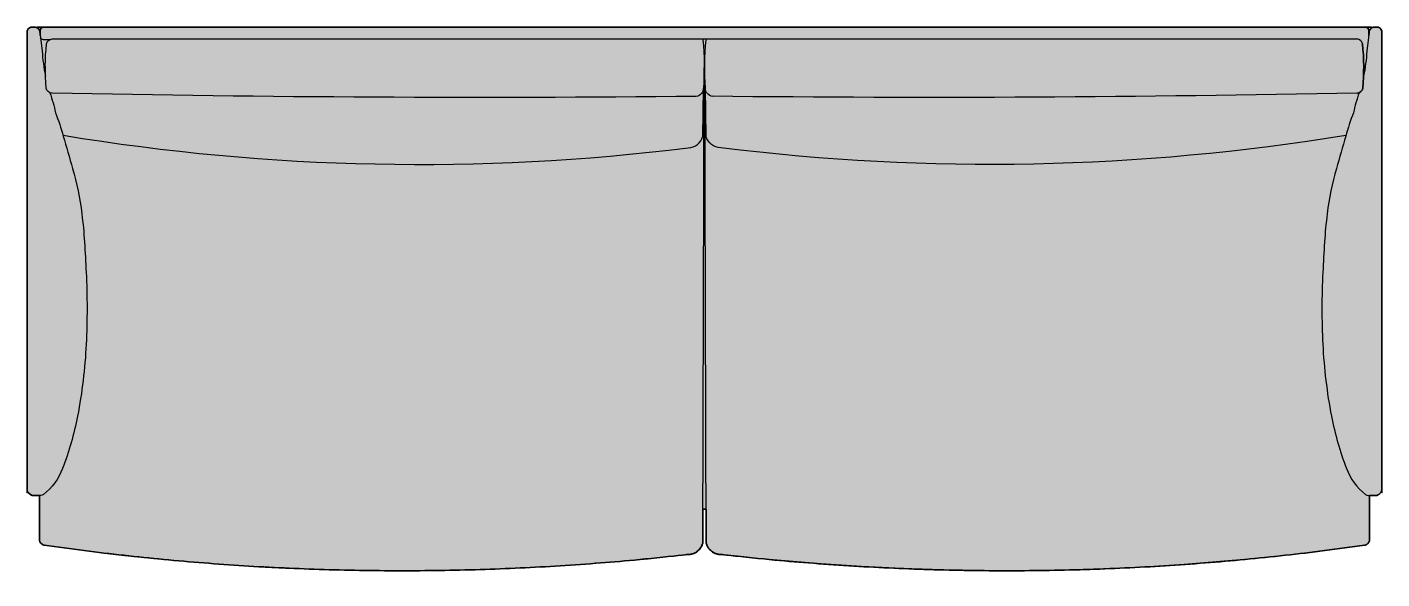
# Model space of a CAD drawing. Header units: millimetres. Extents: x 0 to 3647, y -1238 to 703.
# Drawn here: x 142 to 2342, y -1238 to -342 of the extents above; entities that cross this region are included whole.
import ezdxf

# ---------------------------------------------------------------- set-up
doc = ezdxf.new("R2010")
doc.units = ezdxf.units.MM
doc.layers.add('Blocks', color=7, linetype='Continuous')
doc.layers.add('Blocks$Fill', color=7, linetype='Continuous', true_color=0xffffff)
doc.layers.add('Blocks$Inner', color=7, linetype='Continuous', lineweight=25, true_color=0x007f00)
doc.layers.add('Blocks$Outline', color=7, linetype='Continuous', lineweight=35, true_color=0xff3f3f)

# ---------------------------------------------------------------- blocks, each defined once
blk = doc.blocks.new('Outline Sofa 3-seater Top')
at = {"layer": 'Blocks$Fill'}
blk.add_hatch(color=256, dxfattribs=at).paths.add_polyline_path([(2166.1, -13.4), (2166.1, -5), (2166.1, -4.9), (2166.1, -4.8), (2166.1, -4.7), (2166.1, -4.6), (2166, -4.4), (2166, -4.3), (2166, -4.2), (2166, -4.1), (2166, -4), (2165.9, -3.9), (2165.9, -3.7), (2165.9, -3.6), (2165.8, -3.5), (2165.8, -3.4), (2165.8, -3.3), (2165.7, -3.2), (2165.7, -3), (2165.6, -2.9), (2165.6, -2.8), (2165.5, -2.7), (2165.5, -2.6), (2165.4, -2.5), (2165.3, -2.4), (2165.3, -2.3), (2165.2, -2.2), (2165.1, -2.1), (2165, -1.9), (2165, -1.8), (2164.9, -1.7), (2164.8, -1.7), (2164.7, -1.6), (2164.6, -1.5), (2164.5, -1.4), (2164.4, -1.3), (2164.3, -1.2), (2164.2, -1.1), (2164.1, -1), (2164, -1), (2163.9, -0.9), (2163.8, -0.8), (2163.7, -0.7), (2163.6, -0.7), (2163.5, -0.6), (2163.4, -0.6), (2163.3, -0.5), (2163.1, -0.4), (2163, -0.4), (2162.9, -0.4), (2162.8, -0.3), (2162.7, -0.3), (2162.6, -0.2), (2162.4, -0.2), (2162.3, -0.2), (2162.2, -0.1), (2162.1, -0.1), (2162, -0.1), (2161.9, -0.1), (2161.8, 0), (2161.6, 0), (2161.5, 0), (2161.4, 0), (2161.3, 0), (2161.2, 0), (2161.1, 0), (14, 0), (13.9, 0), (13.8, 0), (13.7, 0), (13.6, 0), (13.5, 0), (13.4, 0), (13.2, -0.1), (13.1, -0.1), (13, -0.1), (12.9, -0.1), (12.8, -0.2), (12.7, -0.2), (12.5, -0.2), (12.4, -0.3), (12.3, -0.3), (12.2, -0.4), (12.1, -0.4), (12, -0.4), (11.8, -0.5), (11.7, -0.6), (11.6, -0.6), (11.5, -0.7), (11.4, -0.7), (11.3, -0.8), (11.2, -0.9), (11.1, -1), (11, -1), (10.9, -1.1), (10.8, -1.2), (10.7, -1.3), (10.6, -1.4), (10.5, -1.5), (10.4, -1.6), (10.3, -1.7), (10.2, -1.7), (10.1, -1.8), (10.1, -1.9), (10, -2.1), (9.9, -2.2), (9.8, -2.3), (9.8, -2.4), (9.7, -2.5), (9.6, -2.6), (9.6, -2.7), (9.5, -2.8), (9.5, -2.9), (9.4, -3), (9.4, -3.2), (9.3, -3.3), (9.3, -3.4), (9.3, -3.5), (9.2, -3.6), (9.2, -3.7), (9.2, -3.9), (9.1, -4), (9.1, -4.1), (9.1, -4.2), (9.1, -4.3), (9.1, -4.4), (9, -4.6), (9, -4.7), (9, -4.8), (9, -4.9), (9, -5), (9, -13.4), (8.4, -8), (8.4, -7.8), (8.3, -7.6), (8.3, -7.5), (8.3, -7.3), (8.3, -7.1), (8.2, -6.9), (8.2, -6.7), (8.1, -6.5), (8.1, -6.3), (8, -6.2), (8, -6), (7.9, -5.8), (7.8, -5.6), (7.8, -5.4), (7.7, -5.2), (7.6, -5.1), (7.5, -4.9), (7.4, -4.7), (7.3, -4.5), (7.2, -4.3), (7.1, -4.2), (7, -4), (6.9, -3.8), (6.8, -3.6), (6.7, -3.5), (6.6, -3.3), (6.4, -3.2), (6.3, -3), (6.2, -2.8), (6, -2.7), (5.9, -2.5), (5.7, -2.4), (5.6, -2.3), (5.4, -2.1), (5.3, -2), (5.1, -1.9), (4.9, -1.7), (4.8, -1.6), (4.6, -1.5), (4.4, -1.4), (4.2, -1.3), (4.1, -1.2), (3.9, -1.1), (3.7, -1), (3.5, -0.9), (3.3, -0.8), (3.2, -0.7), (3, -0.6), (2.8, -0.6), (2.6, -0.5), (2.4, -0.4), (2.2, -0.4), (2, -0.3), (1.9, -0.3), (1.7, -0.2), (1.5, -0.2), (1.3, -0.1), (1.1, -0.1), (0.9, -0.1), (0.7, -0.1), (0.5, 0), (0.4, 0), (0.2, 0), (0, 0), (0, 0), (-4.5, 0), (-4.6, 0), (-4.8, 0), (-5, 0), (-5.2, 0), (-5.4, -0.1), (-5.5, -0.1), (-5.7, -0.1), (-5.9, -0.1), (-6.1, -0.2), (-6.3, -0.2), (-6.5, -0.3), (-6.7, -0.3), (-6.8, -0.4), (-7, -0.4), (-7.2, -0.5), (-7.4, -0.6), (-7.6, -0.6), (-7.8, -0.7), (-7.9, -0.8), (-8.1, -0.9), (-8.3, -1), (-8.5, -1.1), (-8.7, -1.2), (-8.8, -1.3), (-9, -1.4), (-9.2, -1.5), (-9.3, -1.7), (-9.5, -1.8), (-9.7, -1.9), (-9.8, -2.1), (-10, -2.2), (-10.1, -2.3), (-10.3, -2.5), (-10.4, -2.6), (-10.5, -2.8), (-10.7, -3), (-10.8, -3.1), (-10.9, -3.3), (-11, -3.5), (-11.1, -3.6), (-11.3, -3.8), (-11.4, -4), (-11.5, -4.1), (-11.6, -4.3), (-11.6, -4.5), (-11.7, -4.7), (-11.8, -4.9), (-11.9, -5.1), (-12, -5.2), (-12, -5.4), (-12.1, -5.6), (-12.1, -5.8), (-12.2, -6), (-12.2, -6.2), (-12.3, -6.4), (-12.3, -6.5), (-12.3, -6.7), (-12.4, -6.9), (-12.4, -7.1), (-12.4, -7.3), (-12.4, -7.5), (-12.4, -7.6), (-12.4, -7.8), (-12.5, -8), (-12.5, -752), (-12.3, -752.4), (-12.2, -752.7), (-12, -753), (-11.8, -753.3), (-11.7, -753.6), (-11.5, -753.9), (-11.3, -754.3), (-11.1, -754.6), (-10.9, -754.9), (-10.7, -755.2), (-10.5, -755.4), (-10.2, -755.7), (-10, -756), (-9.8, -756.3), (-9.5, -756.6), (-9.3, -756.8), (-9, -757.1), (-8.7, -757.3), (-8.5, -757.6), (-8.2, -757.8), (-7.9, -758), (-7.6, -758.3), (-7.3, -758.5), (-7, -758.7), (-6.7, -758.9), (-6.4, -759.1), (-6.1, -759.2), (-5.8, -759.4), (-5.4, -759.6), (-5.1, -759.7), (-4.8, -759.9), (-4.5, -760), (7.6, -760), (7.6, -832), (7.6, -832.2), (7.6, -832.4), (7.6, -832.6), (7.6, -832.7), (7.7, -832.9), (7.7, -833.1), (7.7, -833.3), (7.8, -833.5), (7.8, -833.7), (7.9, -833.9), (7.9, -834.1), (8, -834.3), (8, -834.5), (8.1, -834.6), (8.2, -834.8), (8.3, -835), (8.3, -835.2), (8.4, -835.4), (8.5, -835.6), (8.6, -835.8), (8.7, -835.9), (8.8, -836.1), (8.9, -836.3), (9, -836.5), (9.1, -836.6), (9.2, -836.8), (9.4, -837), (9.5, -837.2), (9.6, -837.3), (9.7, -837.5), (9.9, -837.6), (10, -837.8), (10.2, -838), (10.3, -838.1), (10.5, -838.2), (10.6, -838.4), (10.8, -838.5), (10.9, -838.7), (11.1, -838.8), (11.2, -838.9), (11.4, -839.1), (11.6, -839.2), (11.7, -839.3), (11.9, -839.4), (12.1, -839.5), (12.3, -839.6), (12.4, -839.7), (12.6, -839.8), (12.8, -839.9), (13, -840), (13.2, -840.1), (13.3, -840.2), (13.5, -840.2), (13.7, -840.3), (13.9, -840.4), (14.1, -840.4), (14.3, -840.5), (14.4, -840.6), (14.6, -840.6), (14.8, -840.7), (15, -840.7), (15.2, -840.7), (15.4, -840.8), (15.6, -840.8), (145.3, -857.3), (275.8, -869.7), (406.7, -877.8), (537.8, -881.8), (669.1, -881.6), (800.2, -877.2), (930.9, -868.5), (1061.1, -855.8), (1061.6, -855.8), (1062.1, -855.8), (1062.5, -855.7), (1063, -855.7), (1063.5, -855.7), (1064, -855.6), (1064.5, -855.5), (1065, -855.5), (1065.5, -855.4), (1065.9, -855.3), (1066.4, -855.2), (1066.9, -855.1), (1067.4, -854.9), (1067.9, -854.8), (1068.4, -854.7), (1068.9, -854.5), (1069.4, -854.3), (1069.9, -854.1), (1070.3, -854), (1070.8, -853.8), (1071.3, -853.5), (1071.8, -853.3), (1072.2, -853.1), (1072.7, -852.8), (1073.2, -852.6), (1073.6, -852.3), (1074.1, -852), (1074.5, -851.8), (1074.9, -851.5), (1075.4, -851.1), (1075.8, -850.8), (1076.2, -850.5), (1076.6, -850.2), (1077, -849.8), (1077.4, -849.5), (1077.8, -849.1), (1078.2, -848.8), (1078.6, -848.4), (1078.9, -848), (1079.3, -847.6), (1079.6, -847.2), (1080, -846.8), (1080.3, -846.4), (1080.6, -846), (1080.9, -845.6), (1081.2, -845.1), (1081.5, -844.7), (1081.8, -844.3), (1082, -843.8), (1082.3, -843.4), (1082.5, -842.9), (1082.8, -842.5), (1083, -842), (1083.2, -841.6), (1083.4, -841.1), (1083.6, -840.7), (1083.8, -840.2), (1083.9, -839.7), (1084.1, -839.3), (1084.3, -838.8), (1084.4, -838.4), (1084.5, -837.9), (1084.7, -837.4), (1084.8, -837), (1084.9, -782.3), (1090.2, -782.3), (1090.3, -837), (1090.4, -837.4), (1090.6, -837.9), (1090.7, -838.4), (1090.8, -838.8), (1091, -839.3), (1091.2, -839.7), (1091.3, -840.2), (1091.5, -840.7), (1091.7, -841.1), (1091.9, -841.6), (1092.1, -842), (1092.3, -842.5), (1092.6, -842.9), (1092.8, -843.4), (1093.1, -843.8), (1093.3, -844.3), (1093.6, -844.7), (1093.9, -845.1), (1094.2, -845.6), (1094.5, -846), (1094.8, -846.4), (1095.1, -846.8), (1095.5, -847.2), (1095.8, -847.6), (1096.2, -848), (1096.5, -848.4), (1096.9, -848.8), (1097.3, -849.1), (1097.7, -849.5), (1098.1, -849.8), (1098.5, -850.2), (1098.9, -850.5), (1099.3, -850.8), (1099.7, -851.1), (1100.2, -851.5), (1100.6, -851.8), (1101, -852), (1101.5, -852.3), (1101.9, -852.6), (1102.4, -852.8), (1102.9, -853.1), (1103.3, -853.3), (1103.8, -853.5), (1104.3, -853.8), (1104.8, -854), (1105.2, -854.1), (1105.7, -854.3), (1106.2, -854.5), (1106.7, -854.7), (1107.2, -854.8), (1107.7, -854.9), (1108.2, -855.1), (1108.7, -855.2), (1109.2, -855.3), (1109.6, -855.4), (1110.1, -855.5), (1110.6, -855.5), (1111.1, -855.6), (1111.6, -855.7), (1112.1, -855.7), (1112.6, -855.7), (1113, -855.8), (1113.5, -855.8), (1114, -855.8), (1244.2, -868.5), (1374.9, -877.2), (1506, -881.6), (1637.3, -881.8), (1768.4, -877.8), (1899.3, -869.7), (2029.8, -857.3), (2159.6, -840.8), (2159.7, -840.8), (2159.9, -840.7), (2160.1, -840.7), (2160.3, -840.7), (2160.5, -840.6), (2160.7, -840.6), (2160.8, -840.5), (2161, -840.4), (2161.2, -840.4), (2161.4, -840.3), (2161.6, -840.2), (2161.8, -840.2), (2161.9, -840.1), (2162.1, -840), (2162.3, -839.9), (2162.5, -839.8), (2162.7, -839.7), (2162.8, -839.6), (2163, -839.5), (2163.2, -839.4), (2163.4, -839.3), (2163.5, -839.2), (2163.7, -839.1), (2163.9, -838.9), (2164, -838.8), (2164.2, -838.7), (2164.3, -838.5), (2164.5, -838.4), (2164.6, -838.2), (2164.8, -838.1), (2164.9, -838), (2165.1, -837.8), (2165.2, -837.6), (2165.4, -837.5), (2165.5, -837.3), (2165.6, -837.2), (2165.7, -837), (2165.9, -836.8), (2166, -836.6), (2166.1, -836.5), (2166.2, -836.3), (2166.3, -836.1), (2166.4, -835.9), (2166.5, -835.8), (2166.6, -835.6), (2166.7, -835.4), (2166.8, -835.2), (2166.8, -835), (2166.9, -834.8), (2167, -834.6), (2167.1, -834.5), (2167.1, -834.3), (2167.2, -834.1), (2167.2, -833.9), (2167.3, -833.7), (2167.3, -833.5), (2167.4, -833.3), (2167.4, -833.1), (2167.4, -832.9), (2167.5, -832.7), (2167.5, -832.6), (2167.5, -832.4), (2167.5, -832.2), (2167.6, -832), (2167.6, -760), (2179.6, -760), (2179.9, -759.9), (2180.2, -759.7), (2180.5, -759.6), (2180.9, -759.4), (2181.2, -759.2), (2181.5, -759.1), (2181.8, -758.9), (2182.1, -758.7), (2182.4, -758.5), (2182.7, -758.3), (2183, -758), (2183.3, -757.8), (2183.6, -757.6), (2183.8, -757.3), (2184.1, -757.1), (2184.4, -756.8), (2184.6, -756.6), (2184.9, -756.3), (2185.1, -756), (2185.3, -755.7), (2185.6, -755.4), (2185.8, -755.2), (2186, -754.9), (2186.2, -754.6), (2186.4, -754.3), (2186.6, -753.9), (2186.8, -753.6), (2186.9, -753.3), (2187.1, -753), (2187.3, -752.7), (2187.4, -752.4), (2187.6, -752), (2187.6, -8), (2187.5, -7.8), (2187.5, -7.6), (2187.5, -7.5), (2187.5, -7.3), (2187.5, -7.1), (2187.5, -6.9), (2187.4, -6.7), (2187.4, -6.5), (2187.4, -6.4), (2187.3, -6.2), (2187.3, -6), (2187.2, -5.8), (2187.2, -5.6), (2187.1, -5.4), (2187.1, -5.2), (2187, -5.1), (2186.9, -4.9), (2186.8, -4.7), (2186.7, -4.5), (2186.7, -4.3), (2186.6, -4.1), (2186.5, -4), (2186.4, -3.8), (2186.2, -3.6), (2186.1, -3.5), (2186, -3.3), (2185.9, -3.1), (2185.8, -3), (2185.6, -2.8), (2185.5, -2.6), (2185.4, -2.5), (2185.2, -2.3), (2185.1, -2.2), (2184.9, -2.1), (2184.8, -1.9), (2184.6, -1.8), (2184.4, -1.7), (2184.3, -1.5), (2184.1, -1.4), (2183.9, -1.3), (2183.8, -1.2), (2183.6, -1.1), (2183.4, -1), (2183.2, -0.9), (2183, -0.8), (2182.9, -0.7), (2182.7, -0.6), (2182.5, -0.6), (2182.3, -0.5), (2182.1, -0.4), (2181.9, -0.4), (2181.8, -0.3), (2181.6, -0.3), (2181.4, -0.2), (2181.2, -0.2), (2181, -0.1), (2180.8, -0.1), (2180.6, -0.1), (2180.5, -0.1), (2180.3, 0), (2180.1, 0), (2179.9, 0), (2179.7, 0), (2179.6, 0), (2175.1, 0), (2175.1, 0), (2174.9, 0), (2174.7, 0), (2174.6, 0), (2174.4, -0.1), (2174.2, -0.1), (2174, -0.1), (2173.8, -0.1), (2173.6, -0.2), (2173.4, -0.2), (2173.2, -0.3), (2173.1, -0.3), (2172.9, -0.4), (2172.7, -0.4), (2172.5, -0.5), (2172.3, -0.6), (2172.1, -0.6), (2171.9, -0.7), (2171.8, -0.8), (2171.6, -0.9), (2171.4, -1), (2171.2, -1.1), (2171, -1.2), (2170.9, -1.3), (2170.7, -1.4), (2170.5, -1.5), (2170.3, -1.6), (2170.2, -1.7), (2170, -1.9), (2169.8, -2), (2169.7, -2.1), (2169.5, -2.3), (2169.4, -2.4), (2169.2, -2.5), (2169.1, -2.7), (2168.9, -2.8), (2168.8, -3), (2168.7, -3.2), (2168.5, -3.3), (2168.4, -3.5), (2168.3, -3.6), (2168.2, -3.8), (2168.1, -4), (2168, -4.2), (2167.9, -4.3), (2167.8, -4.5), (2167.7, -4.7), (2167.6, -4.9), (2167.5, -5.1), (2167.4, -5.2), (2167.3, -5.4), (2167.3, -5.6), (2167.2, -5.8), (2167.1, -6), (2167.1, -6.2), (2167, -6.3), (2167, -6.5), (2166.9, -6.7), (2166.9, -6.9), (2166.8, -7.1), (2166.8, -7.3), (2166.8, -7.5), (2166.8, -7.6), (2166.7, -7.8), (2166.7, -8)], flags=0)
at = {"layer": 'Blocks$Inner'}
for p, q in [((-4.5, 0, 567), (0, 0, 567)), ((14, 0), (2161.1, 0)), ((2179.6, 0, 567), (2175.1, 0, 567)), ((-12.5, -752, 567), (-12.5, -8, 567)), ((8.4, -8, 567), (12.1, -38.8, 567)), ((9, -13.4), (9, -5)), ((23.8, -20.4, 567), (14, -20.4, 567)), ((28.4, -19.2), (2146.7, -19.2)), ((2166.7, -8, 567), (2163, -38.8, 567)), ((2166.1, -5), (2166.1, -13.4)), ((2187.6, -752, 567), (2187.6, -8, 567)), ((1084.8, -837), (1087.2, -66.3)), ((1090.3, -837), (1087.9, -66.3)), ((1084.8, -177.1), (1086, -99)), ((1090.3, -177.1), (1089.1, -99)), ((10.1, -760, 567), (-4.5, -760, 567)), ((7.6, -832, 567), (7.6, -760, 567)), ((2165, -760, 567), (2179.6, -760, 567)), ((2167.6, -832, 567), (2167.6, -760, 567))]:
    blk.add_line(p, q, dxfattribs=at)
blk.add_lwpolyline([(1084.9, -782.3), (1090.2, -782.3)], dxfattribs=at)
at = {"layer": 'Blocks$Inner', "extrusion": (0, 0, -1)}
for centre, radius, start, end in [((4.5, -8, -567), 8, 360, 90), ((0.3, -8.7, -567), 8.7, 91.9006, 175.4076), ((-14, -5), 5, 0, 90), ((-2161.1, -5), 5, 90, 180), ((-14, -15.4, -567), 5, 270, 334.1966), ((-28.3, -28.5), 9.3, 7.7007, 90.2627), ((-641.7, -66.3), 445.5, 174.0821, 184.2038), ((-1533.4, -66.3), 445.5, 355.7962, 5.9179), ((-375.4, -65), 358.3, 354.5597, 6.0486), ((-1799.7, -65), 358.3, 173.9514, 185.4403), ((-1890.9, -23.6, -567), 272.6, 183.1931, 191.8078), ((-736.3, -108.9, -567), 1422.4, 178.155, 178.6837), ((-27.9, -97.7), 9.3, 269.7373, 352.2993), ((248, -200.3, -567), 288.3, 161.0059, 167.7221), ((-720.2, 33504.7), 33618.9, 269.39669, 271.17977), ((-1072.3, -98.7), 13.8, 181.2212, 262.0035), ((-1102.8, -98.7), 13.8, 277.9965, 358.7788), ((-1454.9, 33504.8), 33618.9, 268.82024, 270.60332), ((-2147.2, -97.7), 9.3, 187.7007, 270.2627), ((344.5, -286.2, -567), 405.8, 158.7301, 164.3713), ((-1551.4, 3330.5), 3553.4, 260.6423, 277.0703), ((-1114, -171.6), 24.3, 269.9327, 346.9765), ((2894.4, 1228.4, -567), 5216, 195.6287, 196.2283), ((390, -360.7, -567), 470, 163.7717, 172.928), ((679.5, -396.6, -567), 761.7, 172.928, 176.4085), ((3168, -552.8, -567), 3255.1, 176.4085, 177.2734), ((1142.7, -456.3, -567), 1227.6, 177.2734, 182.7266), ((731, -475.9, -567), 815.4, 182.7266, 190.995), ((431.2, -534.2, -567), 509.9, 190.995, 200.9211), ((47.6, -680.8, -567), 99.3, 200.9211, 231.5641), ((-1.2, -746.4, -567), 14.8, 292.5972, 337.5967), ((-10.1, -753.5, -567), 6.5, 231.5641, 270), ((-17.1, -831.3, -567), 9.6, 279.4677, 356.0931), ((-1114, -831.5), 24.3, 269.9327, 346.9765), ((-1578.7, 3212.1), 4094.3, 261.8442, 276.5171)]:
    blk.add_arc(centre, radius, start, end, dxfattribs=at)
at = {"layer": 'Blocks$Inner'}
for centre, radius, start, end in [((2175.4, -8.7, 567), 8.7, 91.9006, 175.4076), ((2179.6, -8, 567), 8, 360, 90), ((2146.8, -28.5, 567), 9.3, 7.7007, 90.2627), ((284.2, -23.6, 567), 272.6, 183.1931, 191.8078), ((1799.7, -65, 567), 358.3, 354.5597, 6.0486), ((1438.8, -108.9, 567), 1422.4, 178.155, 178.6837), ((2423.1, -200.3, 567), 288.3, 161.0059, 167.7221), ((2147.2, -97.7, 567), 9.3, 269.7373, 352.2993), ((2519.6, -286.2, 567), 405.8, 158.7301, 164.3713), ((623.7, 3330.5), 3553.3, 260.6423, 277.0703), ((5069.5, 1228.4, 567), 5216, 195.6287, 196.2283), ((1061.1, -171.6), 24.3, 269.9327, 346.9765), ((2565.1, -360.7, 567), 470, 163.7717, 172.928), ((2854.6, -396.6, 567), 761.7, 172.928, 176.4085), ((5343.1, -552.8, 567), 3255.1, 176.4085, 177.2734), ((3317.8, -456.3, 567), 1227.6, 177.2734, 182.7266), ((2906.1, -475.9, 567), 815.4, 182.7266, 190.995), ((2606.3, -534.2, 567), 509.9, 190.995, 200.9211), ((2222.7, -680.8, 567), 99.3, 200.9211, 231.5641), ((2165, -753.5, 567), 6.5, 231.5641, 270), ((2173.9, -746.4, 567), 14.8, 292.5972, 337.5967), ((2158, -831.3, 567), 9.6, 279.4677, 356.0931), ((596.4, 3212.1), 4094.3, 261.8441, 276.5171), ((1061.1, -831.5), 24.3, 269.9327, 346.9765)]:
    blk.add_arc(centre, radius, start, end, dxfattribs=at)
at = {"layer": 'Blocks$Outline'}
blk.add_lwpolyline([(1084.9, -782.3), (1090.2, -782.3)], dxfattribs=at)
for points, weights, knots in [([(9, -13.4), (8.7, -10.7), (8.4, -8), (7.8, -0.3), (0, 0), (0, 0), (0, 0), (-2.2, 0), (-4.5, 0), (-12.5, 0), (-12.5, -8), (-12.5, -380), (-12.5, -752), (-10.1, -757.7), (-4.5, -760), (1.5, -760), (7.6, -760)], [1, 1, 1, 0.746016639706, 1, 1, 1, 1, 1, 0.707106781187, 1, 1, 1, 0.923881217396, 1, 1, 1], [-1484.509431, -1484.509431, -1484.509431, -1479.07206, -1479.07206, -1466.389959, -1466.389959, -1466.389867, -1466.389867, -1461.939028, -1461.939028, -1449.372738, -1449.372738, -705.345796, -705.345796, -693.755605, -693.755605, -681.727488, -681.727488, -681.727488]), ([(2166.1, -13.4), (2166.1, -9.2), (2166.1, -5), (2166.1, 0), (2161.1, 0), (1087.6, 0), (14, 0), (9, 0), (9, -5), (9, -9.2), (9, -13.4)], [1, 1, 1, 0.707106781187, 1, 1, 1, 0.707106781187, 1, 1, 1], [-2179.549724, -2179.549724, -2179.549724, -2171.150528, -2171.150528, -2163.296546, -2163.296546, -16.253178, -16.253178, -8.399196, -8.399196, 0, 0, 0]), ([(2167.6, -760), (2173.6, -760), (2179.6, -760), (2185.2, -757.7), (2187.6, -752), (2187.6, -380), (2187.6, -8), (2187.6, 0), (2179.6, 0), (2177.3, 0), (2175.1, 0), (2175.1, 0), (2175.1, 0), (2167.3, -0.3), (2166.7, -8), (2166.4, -10.7), (2166.1, -13.4)], [1, 1, 1, 0.923881217396, 1, 1, 1, 0.707106781187, 1, 1, 1, 1, 1, 0.746016639706, 1, 1, 1], [681.72854, 681.72854, 681.72854, 693.755605, 693.755605, 705.345796, 705.345796, 1449.372738, 1449.372738, 1461.939028, 1461.939028, 1466.389867, 1466.389867, 1466.389959, 1466.389959, 1479.07206, 1479.07206, 1484.509431, 1484.509431, 1484.509431]), ([(7.6, -760), (7.6, -796), (7.6, -832), (8.1, -839.6), (15.6, -840.8)], [1, 1, 1, 0.784638679527, 1], [-84.814016, -84.814016, -84.814016, -12.841009, -12.841009, 0, 0, 0]), ([(2159.6, -840.8), (2167, -839.6), (2167.6, -832), (2167.6, -796), (2167.6, -760)], [1, 0.784638679527, 1, 1, 1], [0, 0, 0, 12.841009, 12.841009, 84.814016, 84.814016, 84.814016]), ([(15.6, -840.8), (537.4, -915.6), (1061.1, -855.8), (1080.4, -855.8), (1084.8, -837), (1084.9, -809.6), (1084.9, -782.3)], [1, 0.991813320129, 1, 0.782370334949, 1, 1, 1], [0, 0, 0, 1048.521948, 1048.521948, 1081.140372, 1081.140372, 1135.849671, 1135.849671, 1135.849671]), ([(1090.2, -782.3), (1090.2, -809.6), (1090.3, -837), (1094.7, -855.8), (1114, -855.8), (1637.7, -915.6), (2159.6, -840.8)], [1, 1, 1, 0.782370334949, 1, 0.991813336501, 1], [-1135.867317, -1135.867317, -1135.867317, -1081.141419, -1081.141419, -1048.522995, -1048.522995, 0, 0, 0])]:
    blk.add_rational_spline(points, weights, degree=2, knots=knots, dxfattribs=at)

msp = doc.modelspace()

# ---------------------------------------------------------------- block references
at = {"layer": 'Blocks'}
msp.add_blockref('Outline Sofa 3-seater Top', (154.3, -342.3), dxfattribs=at)

doc.saveas('drawing.dxf')
